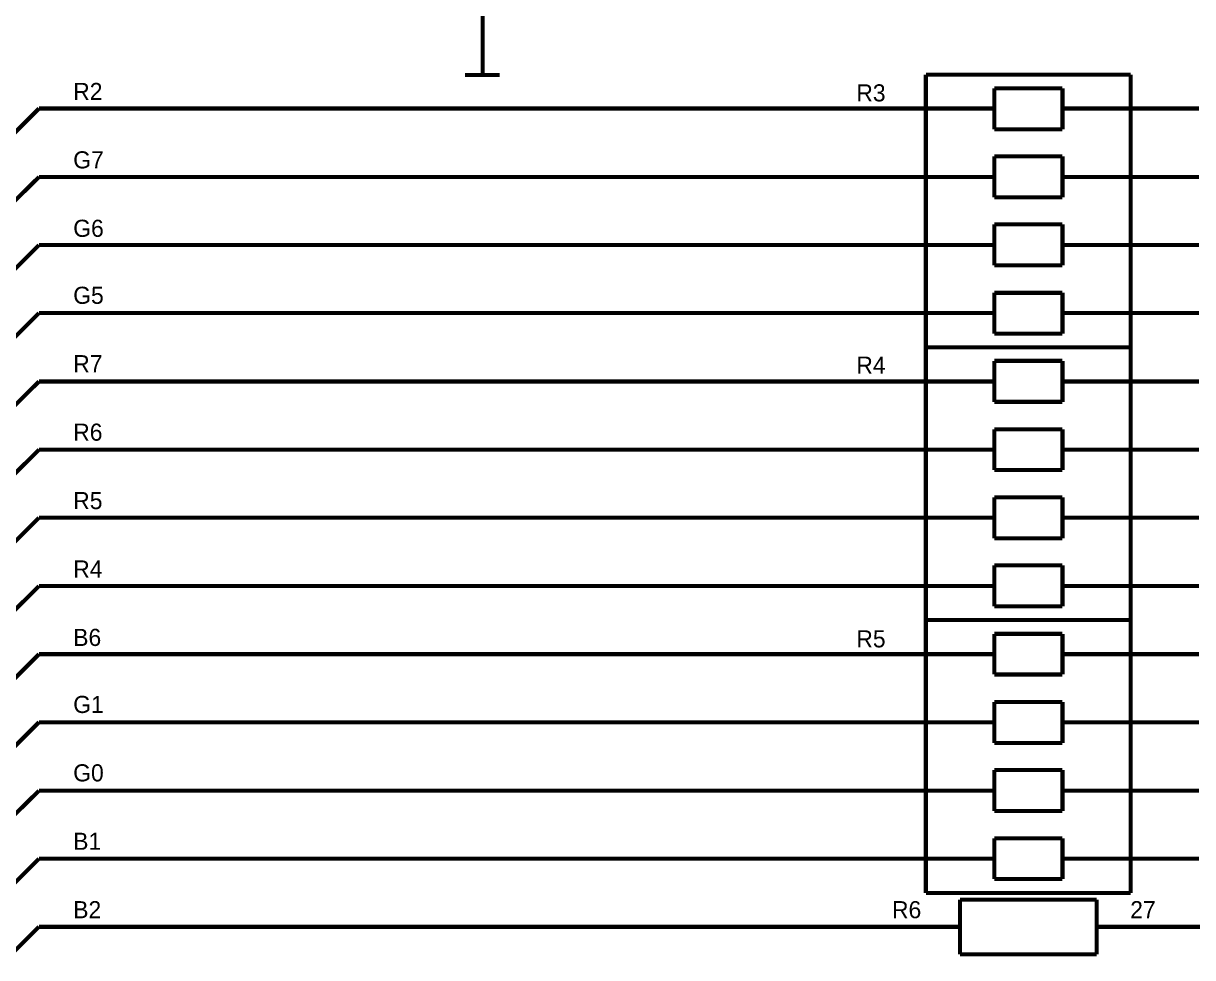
# Model space of a CAD drawing. Header units: inches. Extents: x 0 to 841, y 0 to 594.
# Drawn here: x 491.4 to 577.1, y 455.2 to 523.7 of the extents above; entities that cross this region are included whole.
import ezdxf

# ---------------------------------------------------------------- set-up
doc = ezdxf.new("R2010")
doc.units = ezdxf.units.IN
doc.layers.add('Sheet', color=255, linetype='Continuous')

msp = doc.modelspace()

# ---------------------------------------------------------------- linework, layer by layer
at = {"layer": 'Sheet'}
for points in [[(525.024, 524.989, 0.3, 0.3, 0), (525.024, 522.481, 0.3, 0.3, 0)], [(525.024, 522.481, 0.3, 0.3, 0), (525.024, 519.946, 0.3, 0.3, 0)], [(523.744, 519.946, 0.3, 0.3, 0), (526.278, 519.946, 0.3, 0.3, 0)], [(572.504, 519.972, 0.3, 0.3, 0), (557.505, 519.972, 0.3, 0.3, 0)], [(557.505, 519.972, 0.3, 0.3, 0), (557.505, 499.982, 0.3, 0.3, 0)], [(572.504, 519.972, 0.3, 0.3, 0), (572.504, 499.982, 0.3, 0.3, 0)], [(562.522, 518.979, 0.3, 0.3, 0), (562.522, 515.974, 0.3, 0.3, 0)], [(567.513, 518.979, 0.3, 0.3, 0), (562.522, 518.979, 0.3, 0.3, 0)], [(567.513, 515.974, 0.3, 0.3, 0), (567.513, 518.979, 0.3, 0.3, 0)], [(490.008, 514.981, 0.3, 0.3, 0), (492.517, 517.49, 0.3, 0.3, 0)], [(492.517, 517.49, 0.3, 0.3, 0), (492.517, 517.49, 0.3, 0.3, 0), (552.514, 517.49, 0.3, 0.3, 0)], [(557.505, 517.49, 0.3, 0.3, 0), (552.514, 517.49, 0.3, 0.3, 0)], [(562.522, 517.49, 0.3, 0.3, 0), (557.505, 517.49, 0.3, 0.3, 0)], [(572.504, 517.49, 0.3, 0.3, 0), (567.513, 517.49, 0.3, 0.3, 0)], [(572.504, 517.49, 0.3, 0.3, 0), (577.521, 517.49, 0.3, 0.3, 0)], [(562.522, 515.974, 0.3, 0.3, 0), (567.513, 515.974, 0.3, 0.3, 0)], [(562.522, 513.988, 0.3, 0.3, 0), (562.522, 510.983, 0.3, 0.3, 0)], [(567.513, 513.988, 0.3, 0.3, 0), (562.522, 513.988, 0.3, 0.3, 0)], [(567.513, 510.983, 0.3, 0.3, 0), (567.513, 513.988, 0.3, 0.3, 0)], [(490.008, 509.99, 0.3, 0.3, 0), (492.517, 512.473, 0.3, 0.3, 0)], [(492.517, 512.473, 0.3, 0.3, 0), (492.517, 512.473, 0.3, 0.3, 0), (552.514, 512.473, 0.3, 0.3, 0)], [(557.505, 512.473, 0.3, 0.3, 0), (552.514, 512.473, 0.3, 0.3, 0)], [(562.522, 512.473, 0.3, 0.3, 0), (557.505, 512.473, 0.3, 0.3, 0)], [(572.504, 512.473, 0.3, 0.3, 0), (567.513, 512.473, 0.3, 0.3, 0)], [(572.504, 512.473, 0.3, 0.3, 0), (577.521, 512.473, 0.3, 0.3, 0)], [(562.522, 510.983, 0.3, 0.3, 0), (567.513, 510.983, 0.3, 0.3, 0)], [(562.522, 508.997, 0.3, 0.3, 0), (562.522, 505.992, 0.3, 0.3, 0)], [(567.513, 508.997, 0.3, 0.3, 0), (562.522, 508.997, 0.3, 0.3, 0)], [(567.513, 505.992, 0.3, 0.3, 0), (567.513, 508.997, 0.3, 0.3, 0)], [(490.008, 504.973, 0.3, 0.3, 0), (492.517, 507.482, 0.3, 0.3, 0)], [(492.517, 507.482, 0.3, 0.3, 0), (492.517, 507.482, 0.3, 0.3, 0), (552.514, 507.482, 0.3, 0.3, 0)], [(557.505, 507.482, 0.3, 0.3, 0), (552.514, 507.482, 0.3, 0.3, 0)], [(562.522, 507.482, 0.3, 0.3, 0), (557.505, 507.482, 0.3, 0.3, 0)], [(572.504, 507.482, 0.3, 0.3, 0), (567.513, 507.482, 0.3, 0.3, 0)], [(572.504, 507.482, 0.3, 0.3, 0), (577.521, 507.482, 0.3, 0.3, 0)], [(562.522, 505.992, 0.3, 0.3, 0), (567.513, 505.992, 0.3, 0.3, 0)], [(562.522, 503.98, 0.3, 0.3, 0), (562.522, 500.975, 0.3, 0.3, 0)], [(567.513, 503.98, 0.3, 0.3, 0), (562.522, 503.98, 0.3, 0.3, 0)], [(567.513, 500.975, 0.3, 0.3, 0), (567.513, 503.98, 0.3, 0.3, 0)], [(490.008, 499.982, 0.3, 0.3, 0), (492.517, 502.491, 0.3, 0.3, 0)], [(492.517, 502.491, 0.3, 0.3, 0), (492.517, 502.491, 0.3, 0.3, 0), (552.514, 502.491, 0.3, 0.3, 0)], [(557.505, 502.491, 0.3, 0.3, 0), (552.514, 502.491, 0.3, 0.3, 0)], [(562.522, 502.491, 0.3, 0.3, 0), (557.505, 502.491, 0.3, 0.3, 0)], [(572.504, 502.491, 0.3, 0.3, 0), (567.513, 502.491, 0.3, 0.3, 0)], [(572.504, 502.491, 0.3, 0.3, 0), (577.521, 502.491, 0.3, 0.3, 0)], [(562.522, 500.975, 0.3, 0.3, 0), (567.513, 500.975, 0.3, 0.3, 0)], [(557.505, 499.982, 0.3, 0.3, 0), (572.504, 499.982, 0.3, 0.3, 0)], [(572.504, 499.982, 0.3, 0.3, 0), (557.505, 499.982, 0.3, 0.3, 0)], [(557.505, 499.982, 0.3, 0.3, 0), (557.505, 479.992, 0.3, 0.3, 0)], [(572.504, 499.982, 0.3, 0.3, 0), (572.504, 479.992, 0.3, 0.3, 0)], [(562.522, 498.989, 0.3, 0.3, 0), (562.522, 495.984, 0.3, 0.3, 0)], [(567.513, 498.989, 0.3, 0.3, 0), (562.522, 498.989, 0.3, 0.3, 0)], [(567.513, 495.984, 0.3, 0.3, 0), (567.513, 498.989, 0.3, 0.3, 0)], [(490.008, 494.991, 0.3, 0.3, 0), (492.517, 497.474, 0.3, 0.3, 0)], [(492.517, 497.474, 0.3, 0.3, 0), (492.517, 497.474, 0.3, 0.3, 0), (552.514, 497.474, 0.3, 0.3, 0)], [(557.505, 497.474, 0.3, 0.3, 0), (552.514, 497.474, 0.3, 0.3, 0)], [(562.522, 497.474, 0.3, 0.3, 0), (557.505, 497.474, 0.3, 0.3, 0)], [(572.504, 497.474, 0.3, 0.3, 0), (567.513, 497.474, 0.3, 0.3, 0)], [(572.504, 497.474, 0.3, 0.3, 0), (577.521, 497.474, 0.3, 0.3, 0)], [(562.522, 495.984, 0.3, 0.3, 0), (567.513, 495.984, 0.3, 0.3, 0)], [(562.522, 493.972, 0.3, 0.3, 0), (562.522, 490.993, 0.3, 0.3, 0)], [(567.513, 493.972, 0.3, 0.3, 0), (562.522, 493.972, 0.3, 0.3, 0)], [(567.513, 490.993, 0.3, 0.3, 0), (567.513, 493.972, 0.3, 0.3, 0)], [(490.008, 489.974, 0.3, 0.3, 0), (492.517, 492.483, 0.3, 0.3, 0)], [(492.517, 492.483, 0.3, 0.3, 0), (492.517, 492.483, 0.3, 0.3, 0), (552.514, 492.483, 0.3, 0.3, 0)], [(557.505, 492.483, 0.3, 0.3, 0), (552.514, 492.483, 0.3, 0.3, 0)], [(562.522, 492.483, 0.3, 0.3, 0), (557.505, 492.483, 0.3, 0.3, 0)], [(572.504, 492.483, 0.3, 0.3, 0), (567.513, 492.483, 0.3, 0.3, 0)], [(572.504, 492.483, 0.3, 0.3, 0), (577.521, 492.483, 0.3, 0.3, 0)], [(562.522, 490.993, 0.3, 0.3, 0), (567.513, 490.993, 0.3, 0.3, 0)], [(562.522, 488.981, 0.3, 0.3, 0), (562.522, 485.976, 0.3, 0.3, 0)], [(567.513, 488.981, 0.3, 0.3, 0), (562.522, 488.981, 0.3, 0.3, 0)], [(567.513, 485.976, 0.3, 0.3, 0), (567.513, 488.981, 0.3, 0.3, 0)], [(490.008, 484.983, 0.3, 0.3, 0), (492.517, 487.492, 0.3, 0.3, 0)], [(492.517, 487.492, 0.3, 0.3, 0), (492.517, 487.492, 0.3, 0.3, 0), (552.514, 487.492, 0.3, 0.3, 0)], [(557.505, 487.492, 0.3, 0.3, 0), (552.514, 487.492, 0.3, 0.3, 0)], [(562.522, 487.492, 0.3, 0.3, 0), (557.505, 487.492, 0.3, 0.3, 0)], [(572.504, 487.492, 0.3, 0.3, 0), (567.513, 487.492, 0.3, 0.3, 0)], [(572.504, 487.492, 0.3, 0.3, 0), (577.521, 487.492, 0.3, 0.3, 0)], [(562.522, 485.976, 0.3, 0.3, 0), (567.513, 485.976, 0.3, 0.3, 0)], [(562.522, 483.99, 0.3, 0.3, 0), (562.522, 480.985, 0.3, 0.3, 0)], [(567.513, 483.99, 0.3, 0.3, 0), (562.522, 483.99, 0.3, 0.3, 0)], [(567.513, 480.985, 0.3, 0.3, 0), (567.513, 483.99, 0.3, 0.3, 0)], [(490.008, 479.992, 0.3, 0.3, 0), (492.517, 482.475, 0.3, 0.3, 0)], [(492.517, 482.475, 0.3, 0.3, 0), (492.517, 482.475, 0.3, 0.3, 0), (552.514, 482.475, 0.3, 0.3, 0)], [(557.505, 482.475, 0.3, 0.3, 0), (552.514, 482.475, 0.3, 0.3, 0)], [(562.522, 482.475, 0.3, 0.3, 0), (557.505, 482.475, 0.3, 0.3, 0)], [(572.504, 482.475, 0.3, 0.3, 0), (567.513, 482.475, 0.3, 0.3, 0)], [(572.504, 482.475, 0.3, 0.3, 0), (577.521, 482.475, 0.3, 0.3, 0)], [(562.522, 480.985, 0.3, 0.3, 0), (567.513, 480.985, 0.3, 0.3, 0)], [(557.505, 479.992, 0.3, 0.3, 0), (572.504, 479.992, 0.3, 0.3, 0)], [(572.504, 479.992, 0.3, 0.3, 0), (557.505, 479.992, 0.3, 0.3, 0)], [(557.505, 479.992, 0.3, 0.3, 0), (557.505, 459.976, 0.3, 0.3, 0)], [(572.504, 479.992, 0.3, 0.3, 0), (572.504, 459.976, 0.3, 0.3, 0)], [(562.522, 478.973, 0.3, 0.3, 0), (562.522, 475.994, 0.3, 0.3, 0)], [(567.513, 478.973, 0.3, 0.3, 0), (562.522, 478.973, 0.3, 0.3, 0)], [(567.513, 475.994, 0.3, 0.3, 0), (567.513, 478.973, 0.3, 0.3, 0)], [(490.008, 474.975, 0.3, 0.3, 0), (492.517, 477.484, 0.3, 0.3, 0)], [(492.517, 477.484, 0.3, 0.3, 0), (492.517, 477.484, 0.3, 0.3, 0), (552.514, 477.484, 0.3, 0.3, 0)], [(557.505, 477.484, 0.3, 0.3, 0), (552.514, 477.484, 0.3, 0.3, 0)], [(562.522, 477.484, 0.3, 0.3, 0), (557.505, 477.484, 0.3, 0.3, 0)], [(572.504, 477.484, 0.3, 0.3, 0), (567.513, 477.484, 0.3, 0.3, 0)], [(572.504, 477.484, 0.3, 0.3, 0), (577.521, 477.484, 0.3, 0.3, 0)], [(562.522, 475.994, 0.3, 0.3, 0), (567.513, 475.994, 0.3, 0.3, 0)], [(562.522, 473.982, 0.3, 0.3, 0), (562.522, 470.977, 0.3, 0.3, 0)], [(567.513, 473.982, 0.3, 0.3, 0), (562.522, 473.982, 0.3, 0.3, 0)], [(567.513, 470.977, 0.3, 0.3, 0), (567.513, 473.982, 0.3, 0.3, 0)], [(490.008, 469.984, 0.3, 0.3, 0), (492.517, 472.493, 0.3, 0.3, 0)], [(492.517, 472.493, 0.3, 0.3, 0), (492.517, 472.493, 0.3, 0.3, 0), (552.514, 472.493, 0.3, 0.3, 0)], [(557.505, 472.493, 0.3, 0.3, 0), (552.514, 472.493, 0.3, 0.3, 0)], [(562.522, 472.493, 0.3, 0.3, 0), (557.505, 472.493, 0.3, 0.3, 0)], [(572.504, 472.493, 0.3, 0.3, 0), (567.513, 472.493, 0.3, 0.3, 0)], [(572.504, 472.493, 0.3, 0.3, 0), (577.521, 472.493, 0.3, 0.3, 0)], [(562.522, 470.977, 0.3, 0.3, 0), (567.513, 470.977, 0.3, 0.3, 0)], [(562.522, 468.991, 0.3, 0.3, 0), (562.522, 465.986, 0.3, 0.3, 0)], [(567.513, 468.991, 0.3, 0.3, 0), (562.522, 468.991, 0.3, 0.3, 0)], [(567.513, 465.986, 0.3, 0.3, 0), (567.513, 468.991, 0.3, 0.3, 0)], [(490.008, 464.993, 0.3, 0.3, 0), (492.517, 467.476, 0.3, 0.3, 0)], [(492.517, 467.476, 0.3, 0.3, 0), (492.517, 467.476, 0.3, 0.3, 0), (552.514, 467.476, 0.3, 0.3, 0)], [(557.505, 467.476, 0.3, 0.3, 0), (552.514, 467.476, 0.3, 0.3, 0)], [(562.522, 467.476, 0.3, 0.3, 0), (557.505, 467.476, 0.3, 0.3, 0)], [(572.504, 467.476, 0.3, 0.3, 0), (567.513, 467.476, 0.3, 0.3, 0)], [(572.504, 467.476, 0.3, 0.3, 0), (577.521, 467.476, 0.3, 0.3, 0)], [(562.522, 465.986, 0.3, 0.3, 0), (567.513, 465.986, 0.3, 0.3, 0)], [(562.522, 463.974, 0.3, 0.3, 0), (562.522, 460.995, 0.3, 0.3, 0)], [(567.513, 463.974, 0.3, 0.3, 0), (562.522, 463.974, 0.3, 0.3, 0)], [(567.513, 460.995, 0.3, 0.3, 0), (567.513, 463.974, 0.3, 0.3, 0)], [(490.008, 459.976, 0.3, 0.3, 0), (492.517, 462.485, 0.3, 0.3, 0)], [(492.517, 462.485, 0.3, 0.3, 0), (492.517, 462.485, 0.3, 0.3, 0), (552.514, 462.485, 0.3, 0.3, 0)], [(557.505, 462.485, 0.3, 0.3, 0), (552.514, 462.485, 0.3, 0.3, 0)], [(562.522, 462.485, 0.3, 0.3, 0), (557.505, 462.485, 0.3, 0.3, 0)], [(572.504, 462.485, 0.3, 0.3, 0), (567.513, 462.485, 0.3, 0.3, 0)], [(572.504, 462.485, 0.3, 0.3, 0), (577.521, 462.485, 0.3, 0.3, 0)], [(562.522, 460.995, 0.3, 0.3, 0), (567.513, 460.995, 0.3, 0.3, 0)], [(557.505, 459.976, 0.3, 0.3, 0), (572.504, 459.976, 0.3, 0.3, 0)], [(570.022, 459.48, 0.3, 0.3, 0), (560.013, 459.48, 0.3, 0.3, 0)], [(560.013, 459.48, 0.3, 0.3, 0), (560.013, 455.482, 0.3, 0.3, 0)], [(570.022, 455.482, 0.3, 0.3, 0), (570.022, 459.48, 0.3, 0.3, 0)], [(490.008, 454.985, 0.3, 0.3, 0), (492.517, 457.494, 0.3, 0.3, 0)], [(492.517, 457.494, 0.3, 0.3, 0), (492.517, 457.494, 0.3, 0.3, 0), (557.505, 457.494, 0.3, 0.3, 0)], [(560.013, 457.494, 0.3, 0.3, 0), (557.505, 457.494, 0.3, 0.3, 0)], [(570.022, 457.494, 0.3, 0.3, 0), (572.504, 457.494, 0.3, 0.3, 0)], [(572.504, 457.494, 0.3, 0.3, 0), (577.521, 457.494, 0.3, 0.3, 0), (577.521, 457.494, 0.3, 0.3, 0), (600.02, 457.494, 0.3, 0.3, 0)], [(560.013, 455.482, 0.3, 0.3, 0), (570.022, 455.482, 0.3, 0.3, 0)]]:
    msp.add_lwpolyline(points, format="xyseb", dxfattribs=at)

# ---------------------------------------------------------------- texts
for s, p in [('R2', (495.026, 518.117)), ('R3', (552.409, 518.012)), ('G7', (495.026, 513.1)), ('G6', (495.026, 508.083)), ('G5', (495.026, 503.17)), ('R7', (495.026, 498.153)), ('R4', (552.409, 498.049)), ('R6', (495.026, 493.136)), ('R5', (495.026, 488.119)), ('R4', (495.026, 483.102)), ('B6', (495.026, 478.085)), ('R5', (552.409, 477.98)), ('G1', (495.026, 473.172)), ('G0', (495.026, 468.155)), ('B1', (495.026, 463.138)), ('B2', (495.026, 458.121)), ('R6', (555.022, 458.121)), ('27', (572.478, 458.121))]:
    msp.add_text(s, height=1.2543, dxfattribs=at).set_placement(p)

doc.saveas('drawing.dxf')
